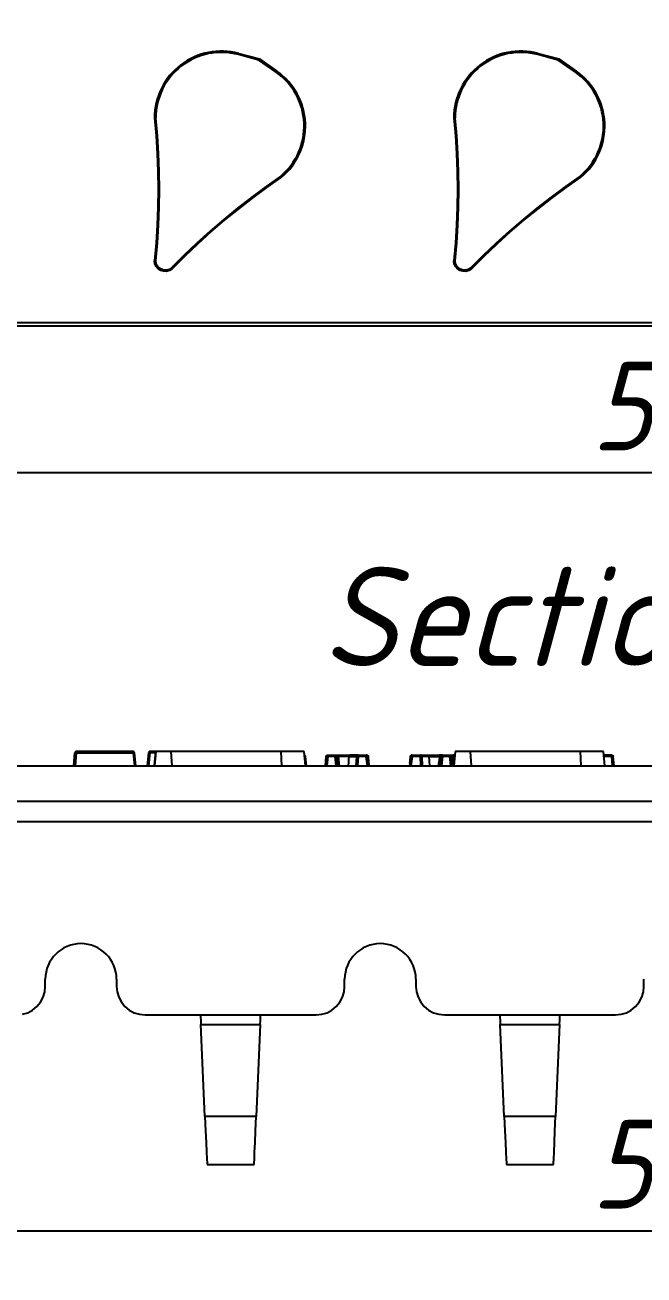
# Model space of a CAD drawing. Header units: millimetres. Extents: x 29006 to 29645, y 5570 to 5801.
# Drawn here: x 29371.11 to 29388.55, y 5588.32 to 5623.56 of the extents above; entities that cross this region are included whole.
import ezdxf

# ---------------------------------------------------------------- set-up
doc = ezdxf.new("R2010")
doc.units = ezdxf.units.MM
doc.styles.add('GOST-2.304_Type-B_italic', font='')
doc.styles.get('GOST-2.304_Type-B_italic').set_extended_font_data('GOST Common', italic=True)
doc.dimstyles.new('ISO-25', dxfattribs={"dimtxt": 2.5, "dimasz": 2.5, "dimexe": 1.25, "dimexo": 0.625, "dimtad": 1, "dimtoh": 1, "dimtxsty": 'GOST-2.304_Type-B_italic', "dimcen": 2.5, "dimadec": 0, "dimazin": 0, "dimtfac": 1, "dimtmove": 0, "dimatfit": 3, "dimfxl": 1, "dimarcsym": 0})

# ---------------------------------------------------------------- blocks, each defined once
blk = doc.blocks.new('*D4')
at = {"color": 0, "lineweight": -2, "transparency": 16777216}
for p, q in [((29339.545, 5615.442), (29339.545, 5609.696)), ((29439.552, 5615.452), (29439.552, 5609.696)), ((29342.045, 5610.946), (29437.052, 5610.946))]:
    blk.add_line(p, q, dxfattribs=at)
at = {"color": 0, "transparency": 16777216}
for points in [[(29342.045, 5611.362), (29342.045, 5610.529), (29339.545, 5610.946)], [(29437.052, 5611.362), (29437.052, 5610.529), (29439.552, 5610.946)]]:
    blk.add_solid(points, dxfattribs=at)
at = {"layer": 'Defpoints', "color": 0, "transparency": 16777216}
for p in [(29339.545, 5616.067), (29439.552, 5616.077), (29439.552, 5610.946)]:
    blk.add_point(p, dxfattribs=at)
at = {"color": 0, "transparency": 16777216, "insert": (29389.549, 5612.821), "char_height": 2.5, "attachment_point": 5, "style": 'GOST-2.304_Type-B_italic'}
blk.add_mtext('500', dxfattribs=at)
blk = doc.blocks.new('*D5')
at = {"color": 0, "lineweight": -2, "transparency": 16777216}
for p, q in [((29339.545, 5601.042), (29339.545, 5588.323)), ((29439.552, 5601.052), (29439.552, 5588.323)), ((29342.045, 5589.573), (29437.052, 5589.573))]:
    blk.add_line(p, q, dxfattribs=at)
at = {"color": 0, "transparency": 16777216}
for points in [[(29342.045, 5589.99), (29342.045, 5589.157), (29339.545, 5589.573)], [(29437.052, 5589.99), (29437.052, 5589.157), (29439.552, 5589.573)]]:
    blk.add_solid(points, dxfattribs=at)
at = {"layer": 'Defpoints', "color": 0, "transparency": 16777216}
for p in [(29339.545, 5601.667), (29439.552, 5601.677), (29439.552, 5589.573)]:
    blk.add_point(p, dxfattribs=at)
at = {"color": 0, "transparency": 16777216, "insert": (29389.549, 5591.448), "char_height": 2.5, "attachment_point": 5, "style": 'GOST-2.304_Type-B_italic'}
blk.add_mtext('500', dxfattribs=at)

msp = doc.modelspace()

# ---------------------------------------------------------------- linework, layer by layer
at = {"color": 0}
for p, q in [((29372.484, 5602.681), (29372.515, 5603.046)), ((29372.517, 5603.053), (29372.515, 5603.046)), ((29372.515, 5603.046), (29372.516, 5603.046)), ((29372.516, 5603.046), (29372.519, 5603.047)), ((29372.52, 5603.06), (29372.517, 5603.053)), ((29372.519, 5603.047), (29372.523, 5603.047)), ((29372.524, 5603.066), (29372.52, 5603.06)), ((29372.523, 5603.047), (29372.527, 5603.047)), ((29372.529, 5603.072), (29372.524, 5603.066)), ((29372.555, 5603.046), (29372.524, 5602.681)), ((29372.527, 5603.047), (29372.533, 5603.047)), ((29372.534, 5603.076), (29372.529, 5603.072)), ((29372.533, 5603.047), (29372.54, 5603.047)), ((29372.541, 5603.08), (29372.534, 5603.076)), ((29372.54, 5603.047), (29372.548, 5603.046)), ((29372.548, 5603.082), (29372.541, 5603.08)), ((29372.555, 5603.082), (29372.548, 5603.082)), ((29372.548, 5603.046), (29372.555, 5603.046)), ((29374.153, 5603.082), (29372.555, 5603.082)), ((29372.555, 5603.082), (29372.555, 5603.082)), ((29372.555, 5603.082), (29372.555, 5603.08)), ((29372.555, 5603.08), (29372.555, 5603.076)), ((29372.555, 5603.076), (29372.555, 5603.072)), ((29372.555, 5603.072), (29372.555, 5603.066)), ((29372.555, 5603.066), (29372.555, 5603.06)), ((29372.555, 5603.06), (29372.555, 5603.053)), ((29372.555, 5603.053), (29372.555, 5603.046)), ((29372.555, 5603.046), (29374.153, 5603.046)), ((29374.153, 5603.082), (29374.153, 5603.082)), ((29374.153, 5603.082), (29374.153, 5603.08)), ((29374.16, 5603.082), (29374.153, 5603.082)), ((29374.153, 5603.08), (29374.153, 5603.076)), ((29374.153, 5603.076), (29374.153, 5603.072)), ((29374.153, 5603.072), (29374.153, 5603.066)), ((29374.153, 5603.066), (29374.153, 5603.06)), ((29374.153, 5603.06), (29374.153, 5603.053)), ((29374.153, 5603.053), (29374.153, 5603.046)), ((29374.153, 5603.046), (29374.162, 5603.047)), ((29374.153, 5603.046), (29374.192, 5602.681)), ((29374.167, 5603.08), (29374.16, 5603.082)), ((29374.162, 5603.047), (29374.17, 5603.047)), ((29374.174, 5603.076), (29374.167, 5603.08)), ((29374.17, 5603.047), (29374.178, 5603.048)), ((29374.18, 5603.072), (29374.174, 5603.076)), ((29374.178, 5603.048), (29374.184, 5603.048)), ((29374.185, 5603.066), (29374.18, 5603.072)), ((29374.184, 5603.048), (29374.189, 5603.048)), ((29374.189, 5603.06), (29374.185, 5603.066)), ((29374.192, 5603.054), (29374.189, 5603.06)), ((29374.189, 5603.048), (29374.192, 5603.047)), ((29374.193, 5603.046), (29374.192, 5603.054)), ((29374.192, 5603.047), (29374.193, 5603.047)), ((29374.193, 5603.047), (29374.193, 5603.046)), ((29374.232, 5602.681), (29374.193, 5603.046)), ((29374.59, 5603.046), (29374.551, 5602.681)), ((29374.591, 5603.054), (29374.59, 5603.046)), ((29374.591, 5603.047), (29374.59, 5603.047)), ((29374.59, 5603.047), (29374.59, 5603.046)), ((29374.593, 5603.06), (29374.591, 5603.054)), ((29374.594, 5603.048), (29374.591, 5603.047)), ((29374.629, 5603.046), (29374.591, 5602.681)), ((29374.598, 5603.066), (29374.593, 5603.06)), ((29374.599, 5603.048), (29374.594, 5603.048)), ((29374.603, 5603.072), (29374.598, 5603.066)), ((29374.605, 5603.048), (29374.599, 5603.048)), ((29374.608, 5603.076), (29374.603, 5603.072)), ((29374.613, 5603.047), (29374.605, 5603.048)), ((29374.615, 5603.08), (29374.608, 5603.076)), ((29374.621, 5603.047), (29374.613, 5603.047)), ((29374.622, 5603.082), (29374.615, 5603.08)), ((29374.629, 5603.046), (29374.621, 5603.047)), ((29374.629, 5603.082), (29374.622, 5603.082)), ((29374.629, 5603.082), (29374.629, 5603.082)), ((29374.629, 5603.082), (29374.629, 5603.08)), ((29374.794, 5603.082), (29374.629, 5603.082)), ((29374.629, 5603.08), (29374.629, 5603.076)), ((29374.629, 5603.076), (29374.629, 5603.072)), ((29374.629, 5603.072), (29374.629, 5603.066)), ((29374.629, 5603.066), (29374.629, 5603.06)), ((29374.629, 5603.06), (29374.629, 5603.053)), ((29374.629, 5603.053), (29374.629, 5603.046)), ((29374.79, 5603.046), (29374.629, 5603.046)), ((29374.794, 5603.082), (29374.758, 5602.681)), ((29374.759, 5602.683), (29374.794, 5603.082)), ((29374.805, 5603.082), (29374.794, 5603.082)), ((29374.836, 5603.082), (29374.805, 5603.082)), ((29374.884, 5603.082), (29374.836, 5603.082)), ((29374.947, 5603.082), (29374.884, 5603.082)), ((29375.019, 5603.082), (29374.947, 5603.082)), ((29375.094, 5603.082), (29375.019, 5603.082)), ((29375.166, 5603.082), (29375.094, 5603.082)), ((29375.229, 5603.082), (29375.166, 5603.082)), ((29375.586, 5603.082), (29375.229, 5603.082)), ((29375.253, 5602.681), (29375.229, 5603.082)), ((29375.951, 5603.082), (29375.586, 5603.082)), ((29376.325, 5603.082), (29375.951, 5603.082)), ((29376.708, 5603.082), (29376.325, 5603.082)), ((29377.098, 5603.082), (29376.708, 5603.082)), ((29377.496, 5603.082), (29377.098, 5603.082)), ((29377.902, 5603.082), (29377.496, 5603.082)), ((29378.315, 5603.082), (29377.902, 5603.082)), ((29378.577, 5603.082), (29378.315, 5603.082)), ((29378.315, 5603.082), (29378.337, 5602.681)), ((29378.779, 5603.082), (29378.577, 5603.082)), ((29378.912, 5603.082), (29378.779, 5603.082)), ((29378.972, 5603.082), (29378.912, 5603.082)), ((29378.975, 5603.082), (29378.972, 5603.082)), ((29379.01, 5602.681), (29378.975, 5603.082)), ((29378.984, 5602.977), (29378.986, 5602.976)), ((29378.986, 5602.976), (29378.992, 5602.972)), ((29378.993, 5602.947), (29378.987, 5602.947)), ((29378.987, 5602.947), (29378.987, 5602.947)), ((29378.992, 5602.972), (29378.997, 5602.966)), ((29378.998, 5602.947), (29378.993, 5602.947)), ((29378.997, 5602.966), (29379.001, 5602.959)), ((29379.002, 5602.946), (29378.998, 5602.947)), ((29379.001, 5602.959), (29379.004, 5602.953)), ((29379.004, 5602.946), (29379.002, 5602.946)), ((29379.004, 5602.953), (29379.005, 5602.945)), ((29379.005, 5602.945), (29379.004, 5602.946)), ((29379.005, 5602.945), (29379.028, 5602.681)), ((29379.574, 5602.681), (29379.598, 5602.945)), ((29379.598, 5602.945), (29379.599, 5602.953)), ((29379.598, 5602.945), (29379.598, 5602.946)), ((29379.598, 5602.946), (29379.601, 5602.946)), ((29379.599, 5602.953), (29379.601, 5602.959)), ((29379.601, 5602.959), (29379.605, 5602.966)), ((29379.601, 5602.946), (29379.604, 5602.947)), ((29379.604, 5602.947), (29379.609, 5602.947)), ((29379.605, 5602.966), (29379.61, 5602.972)), ((29379.609, 5602.947), (29379.615, 5602.947)), ((29379.61, 5602.972), (29379.616, 5602.976)), ((29379.638, 5602.945), (29379.614, 5602.681)), ((29379.615, 5602.947), (29379.622, 5602.946)), ((29379.616, 5602.976), (29379.623, 5602.979)), ((29379.622, 5602.946), (29379.63, 5602.946)), ((29379.623, 5602.979), (29379.63, 5602.981)), ((29379.63, 5602.981), (29379.638, 5602.982)), ((29379.63, 5602.946), (29379.638, 5602.945)), ((29379.638, 5602.981), (29379.638, 5602.982)), ((29379.638, 5602.982), (29379.85, 5602.982)), ((29379.638, 5602.979), (29379.638, 5602.981)), ((29379.638, 5602.976), (29379.638, 5602.979)), ((29379.638, 5602.972), (29379.638, 5602.976)), ((29379.638, 5602.966), (29379.638, 5602.972)), ((29379.638, 5602.959), (29379.638, 5602.966)), ((29379.638, 5602.953), (29379.638, 5602.959)), ((29379.638, 5602.945), (29379.638, 5602.953)), ((29379.85, 5602.945), (29379.638, 5602.945)), ((29379.85, 5602.982), (29379.855, 5602.982)), ((29379.85, 5602.981), (29379.85, 5602.982)), ((29379.85, 5602.982), (29379.858, 5602.981)), ((29379.85, 5602.979), (29379.85, 5602.981)), ((29379.85, 5602.976), (29379.85, 5602.979)), ((29379.85, 5602.972), (29379.85, 5602.976)), ((29379.85, 5602.966), (29379.85, 5602.972)), ((29379.85, 5602.959), (29379.85, 5602.966)), ((29379.85, 5602.953), (29379.85, 5602.959)), ((29379.85, 5602.945), (29379.85, 5602.953)), ((29379.858, 5602.946), (29379.85, 5602.945)), ((29379.873, 5602.681), (29379.85, 5602.945)), ((29379.855, 5602.982), (29379.868, 5602.982)), ((29379.858, 5602.981), (29379.865, 5602.979)), ((29379.865, 5602.946), (29379.858, 5602.946)), ((29379.865, 5602.979), (29379.871, 5602.976)), ((29379.872, 5602.947), (29379.865, 5602.946)), ((29379.868, 5602.982), (29379.888, 5602.982)), ((29379.871, 5602.976), (29379.877, 5602.972)), ((29379.878, 5602.947), (29379.872, 5602.947)), ((29379.877, 5602.972), (29379.882, 5602.966)), ((29379.883, 5602.947), (29379.878, 5602.947)), ((29379.882, 5602.966), (29379.886, 5602.959)), ((29379.887, 5602.946), (29379.883, 5602.947)), ((29379.886, 5602.959), (29379.889, 5602.953)), ((29379.889, 5602.946), (29379.887, 5602.946)), ((29379.888, 5602.982), (29379.912, 5602.982)), ((29379.889, 5602.953), (29379.89, 5602.945)), ((29379.89, 5602.945), (29379.889, 5602.946)), ((29379.89, 5602.945), (29379.892, 5602.946)), ((29379.913, 5602.681), (29379.89, 5602.945)), ((29379.892, 5602.946), (29379.899, 5602.947)), ((29379.899, 5602.947), (29379.909, 5602.947)), ((29379.909, 5602.947), (29379.921, 5602.946)), ((29379.912, 5602.982), (29379.937, 5602.982)), ((29379.921, 5602.946), (29379.934, 5602.945)), ((29379.934, 5602.966), (29379.935, 5602.972)), ((29379.934, 5602.959), (29379.934, 5602.966)), ((29379.934, 5602.953), (29379.934, 5602.959)), ((29379.934, 5602.945), (29379.934, 5602.953)), ((29380.017, 5602.945), (29379.934, 5602.945)), ((29379.934, 5602.945), (29379.941, 5602.872)), ((29379.935, 5602.976), (29379.936, 5602.979)), ((29379.935, 5602.972), (29379.935, 5602.976)), ((29379.936, 5602.979), (29379.937, 5602.981)), ((29379.937, 5602.981), (29379.937, 5602.982)), ((29379.937, 5602.982), (29380.035, 5602.982)), ((29379.941, 5602.872), (29379.954, 5602.74)), ((29380.082, 5602.945), (29380.017, 5602.945)), ((29380.035, 5602.982), (29380.111, 5602.982)), ((29380.166, 5602.945), (29380.082, 5602.945)), ((29380.111, 5602.982), (29380.201, 5602.982)), ((29380.243, 5602.945), (29380.166, 5602.945)), ((29380.201, 5602.982), (29380.279, 5602.982)), ((29380.23, 5602.774), (29380.237, 5602.868)), ((29380.237, 5602.868), (29380.243, 5602.945)), ((29380.245, 5602.953), (29380.243, 5602.945)), ((29380.243, 5602.945), (29380.458, 5602.945)), ((29380.247, 5602.959), (29380.245, 5602.953)), ((29380.25, 5602.966), (29380.247, 5602.959)), ((29380.255, 5602.972), (29380.25, 5602.966)), ((29380.26, 5602.976), (29380.255, 5602.972)), ((29380.266, 5602.979), (29380.26, 5602.976)), ((29380.273, 5602.981), (29380.266, 5602.979)), ((29380.279, 5602.982), (29380.273, 5602.981)), ((29380.494, 5602.982), (29380.279, 5602.982)), ((29380.443, 5602.681), (29380.458, 5602.945)), ((29380.458, 5602.945), (29380.459, 5602.953)), ((29380.458, 5602.945), (29380.461, 5602.946)), ((29380.459, 5602.953), (29380.461, 5602.959)), ((29380.461, 5602.959), (29380.465, 5602.966)), ((29380.461, 5602.946), (29380.464, 5602.946)), ((29380.464, 5602.946), (29380.468, 5602.946)), ((29380.465, 5602.966), (29380.469, 5602.972)), ((29380.468, 5602.946), (29380.472, 5602.946)), ((29380.469, 5602.972), (29380.475, 5602.976)), ((29380.472, 5602.946), (29380.477, 5602.946)), ((29380.475, 5602.976), (29380.481, 5602.979)), ((29380.477, 5602.946), (29380.483, 5602.946)), ((29380.494, 5602.945), (29380.479, 5602.681)), ((29380.481, 5602.979), (29380.487, 5602.981)), ((29380.483, 5602.946), (29380.488, 5602.946)), ((29380.487, 5602.981), (29380.494, 5602.982)), ((29380.488, 5602.946), (29380.494, 5602.945)), ((29380.494, 5602.981), (29380.494, 5602.982)), ((29380.494, 5602.982), (29380.725, 5602.982)), ((29380.494, 5602.979), (29380.494, 5602.981)), ((29380.494, 5602.976), (29380.494, 5602.979)), ((29380.494, 5602.972), (29380.494, 5602.976)), ((29380.494, 5602.966), (29380.494, 5602.972)), ((29380.494, 5602.959), (29380.494, 5602.966)), ((29380.494, 5602.953), (29380.494, 5602.959)), ((29380.494, 5602.945), (29380.494, 5602.953)), ((29380.725, 5602.945), (29380.494, 5602.945)), ((29380.732, 5602.981), (29380.725, 5602.982)), ((29380.725, 5602.982), (29380.725, 5602.981)), ((29380.725, 5602.981), (29380.725, 5602.979)), ((29380.725, 5602.979), (29380.725, 5602.976)), ((29380.725, 5602.976), (29380.725, 5602.972)), ((29380.725, 5602.972), (29380.725, 5602.966)), ((29380.725, 5602.966), (29380.725, 5602.959)), ((29380.725, 5602.959), (29380.725, 5602.953)), ((29380.725, 5602.953), (29380.725, 5602.945)), ((29380.725, 5602.945), (29380.735, 5602.946)), ((29380.762, 5602.681), (29380.725, 5602.945)), ((29380.738, 5602.979), (29380.732, 5602.981)), ((29380.735, 5602.946), (29380.744, 5602.947)), ((29380.737, 5602.982), (29380.737, 5602.982)), ((29380.737, 5602.982), (29380.744, 5602.981)), ((29380.745, 5602.976), (29380.738, 5602.979)), ((29380.744, 5602.981), (29380.75, 5602.98)), ((29380.744, 5602.981), (29380.745, 5602.981)), ((29380.744, 5602.947), (29380.752, 5602.948)), ((29380.745, 5602.981), (29380.752, 5602.976)), ((29380.751, 5602.972), (29380.745, 5602.976)), ((29380.75, 5602.98), (29380.756, 5602.977)), ((29380.756, 5602.967), (29380.751, 5602.972)), ((29380.752, 5602.976), (29380.756, 5602.969)), ((29380.752, 5602.948), (29380.758, 5602.948)), ((29380.756, 5602.977), (29380.761, 5602.973)), ((29380.756, 5602.969), (29380.757, 5602.964)), ((29380.76, 5602.961), (29380.756, 5602.967)), ((29380.758, 5602.948), (29380.762, 5602.948)), ((29380.762, 5602.954), (29380.76, 5602.961)), ((29380.761, 5602.973), (29380.766, 5602.969)), ((29380.764, 5602.947), (29380.762, 5602.954)), ((29380.762, 5602.948), (29380.764, 5602.947)), ((29380.802, 5602.681), (29380.764, 5602.947)), ((29380.767, 5602.945), (29380.765, 5602.945)), ((29380.766, 5602.969), (29380.77, 5602.964)), ((29380.77, 5602.945), (29380.767, 5602.945)), ((29380.77, 5602.964), (29380.773, 5602.958)), ((29380.772, 5602.945), (29380.77, 5602.945)), ((29380.774, 5602.945), (29380.772, 5602.945)), ((29380.773, 5602.958), (29380.776, 5602.952)), ((29380.776, 5602.945), (29380.774, 5602.945)), ((29380.776, 5602.952), (29380.777, 5602.945)), ((29380.777, 5602.945), (29380.776, 5602.945)), ((29380.777, 5602.945), (29380.791, 5602.783)), ((29381.978, 5602.947), (29381.941, 5602.681)), ((29381.958, 5602.828), (29381.968, 5602.945)), ((29381.968, 5602.945), (29381.969, 5602.953)), ((29381.969, 5602.946), (29381.968, 5602.945)), ((29381.969, 5602.953), (29381.972, 5602.959)), ((29381.971, 5602.946), (29381.969, 5602.946)), ((29381.975, 5602.946), (29381.971, 5602.946)), ((29381.972, 5602.959), (29381.976, 5602.966)), ((29381.977, 5602.947), (29381.975, 5602.946)), ((29381.976, 5602.966), (29381.981, 5602.972)), ((29381.979, 5602.954), (29381.978, 5602.947)), ((29381.978, 5602.947), (29381.98, 5602.948)), ((29381.978, 5602.947), (29381.978, 5602.947)), ((29381.982, 5602.961), (29381.979, 5602.954)), ((29381.98, 5602.948), (29381.984, 5602.948)), ((29381.981, 5602.972), (29381.987, 5602.976)), ((29382.017, 5602.945), (29381.981, 5602.681)), ((29381.986, 5602.967), (29381.982, 5602.961)), ((29381.984, 5602.948), (29381.99, 5602.948)), ((29381.991, 5602.972), (29381.986, 5602.967)), ((29381.987, 5602.976), (29381.993, 5602.979)), ((29381.99, 5602.948), (29381.998, 5602.947)), ((29381.997, 5602.976), (29381.991, 5602.972)), ((29381.993, 5602.979), (29382, 5602.981)), ((29382.003, 5602.979), (29381.997, 5602.976)), ((29381.998, 5602.947), (29382.007, 5602.946)), ((29382, 5602.981), (29382.008, 5602.982)), ((29382.01, 5602.981), (29382.003, 5602.979)), ((29382.008, 5602.982), (29382.007, 5602.981)), ((29382.007, 5602.981), (29382.007, 5602.981)), ((29382.007, 5602.946), (29382.017, 5602.945)), ((29382.017, 5602.982), (29382.01, 5602.981)), ((29382.017, 5602.982), (29382.249, 5602.982)), ((29382.017, 5602.981), (29382.017, 5602.982)), ((29382.017, 5602.979), (29382.017, 5602.981)), ((29382.017, 5602.976), (29382.017, 5602.979)), ((29382.017, 5602.972), (29382.017, 5602.976)), ((29382.017, 5602.966), (29382.017, 5602.972)), ((29382.017, 5602.959), (29382.017, 5602.966)), ((29382.017, 5602.953), (29382.017, 5602.959)), ((29382.017, 5602.945), (29382.017, 5602.953)), ((29382.249, 5602.945), (29382.017, 5602.945)), ((29382.249, 5602.982), (29382.457, 5602.982)), ((29382.256, 5602.981), (29382.249, 5602.982)), ((29382.249, 5602.982), (29382.249, 5602.981)), ((29382.249, 5602.981), (29382.249, 5602.979)), ((29382.249, 5602.979), (29382.249, 5602.976)), ((29382.249, 5602.976), (29382.249, 5602.972)), ((29382.249, 5602.972), (29382.249, 5602.966)), ((29382.249, 5602.966), (29382.249, 5602.959)), ((29382.249, 5602.959), (29382.249, 5602.953)), ((29382.249, 5602.953), (29382.249, 5602.945)), ((29382.249, 5602.945), (29382.255, 5602.946)), ((29382.264, 5602.681), (29382.249, 5602.945)), ((29382.255, 5602.946), (29382.261, 5602.946)), ((29382.263, 5602.979), (29382.256, 5602.981)), ((29382.261, 5602.946), (29382.266, 5602.946)), ((29382.269, 5602.976), (29382.263, 5602.979)), ((29382.266, 5602.946), (29382.271, 5602.946)), ((29382.274, 5602.972), (29382.269, 5602.976)), ((29382.271, 5602.946), (29382.276, 5602.946)), ((29382.278, 5602.966), (29382.274, 5602.972)), ((29382.276, 5602.946), (29382.28, 5602.946)), ((29382.282, 5602.959), (29382.278, 5602.966)), ((29382.28, 5602.946), (29382.283, 5602.946)), ((29382.284, 5602.953), (29382.282, 5602.959)), ((29382.283, 5602.946), (29382.286, 5602.945)), ((29382.286, 5602.945), (29382.284, 5602.953)), ((29382.494, 5602.945), (29382.286, 5602.945)), ((29382.286, 5602.945), (29382.3, 5602.681)), ((29382.457, 5602.982), (29382.547, 5602.982)), ((29382.457, 5602.982), (29382.464, 5602.981)), ((29382.464, 5602.981), (29382.471, 5602.979)), ((29382.471, 5602.979), (29382.477, 5602.976)), ((29382.477, 5602.976), (29382.482, 5602.972)), ((29382.482, 5602.972), (29382.487, 5602.966)), ((29382.487, 5602.966), (29382.49, 5602.959)), ((29382.49, 5602.959), (29382.492, 5602.953)), ((29382.492, 5602.953), (29382.494, 5602.945)), ((29382.494, 5602.945), (29382.582, 5602.945)), ((29382.515, 5602.681), (29382.494, 5602.945)), ((29382.547, 5602.982), (29382.628, 5602.982)), ((29382.582, 5602.945), (29382.657, 5602.945)), ((29382.628, 5602.982), (29382.694, 5602.982)), ((29382.657, 5602.945), (29382.712, 5602.945)), ((29382.694, 5602.982), (29382.773, 5602.982)), ((29382.712, 5602.945), (29382.776, 5602.945)), ((29382.773, 5602.982), (29382.785, 5602.982)), ((29382.785, 5602.933), (29382.775, 5602.835)), ((29382.776, 5602.945), (29382.786, 5602.945)), ((29382.785, 5602.982), (29382.785, 5602.981)), ((29382.811, 5602.982), (29382.785, 5602.982)), ((29382.785, 5602.981), (29382.785, 5602.979)), ((29382.785, 5602.979), (29382.786, 5602.976)), ((29382.786, 5602.945), (29382.785, 5602.933)), ((29382.786, 5602.976), (29382.786, 5602.972)), ((29382.786, 5602.972), (29382.786, 5602.966)), ((29382.786, 5602.966), (29382.786, 5602.959)), ((29382.786, 5602.959), (29382.786, 5602.953)), ((29382.786, 5602.953), (29382.786, 5602.945)), ((29382.786, 5602.945), (29382.8, 5602.946)), ((29382.8, 5602.946), (29382.812, 5602.947)), ((29382.805, 5602.681), (29382.829, 5602.945)), ((29382.835, 5602.982), (29382.811, 5602.982)), ((29382.812, 5602.947), (29382.821, 5602.947)), ((29382.821, 5602.947), (29382.827, 5602.946)), ((29382.827, 5602.946), (29382.829, 5602.945)), ((29382.829, 5602.945), (29382.83, 5602.953)), ((29382.829, 5602.945), (29382.829, 5602.946)), ((29382.829, 5602.946), (29382.832, 5602.946)), ((29382.83, 5602.953), (29382.832, 5602.959)), ((29382.832, 5602.959), (29382.836, 5602.966)), ((29382.832, 5602.946), (29382.835, 5602.947)), ((29382.854, 5602.982), (29382.835, 5602.982)), ((29382.835, 5602.947), (29382.84, 5602.947)), ((29382.836, 5602.966), (29382.841, 5602.972)), ((29382.84, 5602.947), (29382.846, 5602.947)), ((29382.841, 5602.972), (29382.847, 5602.976)), ((29382.869, 5602.945), (29382.845, 5602.681)), ((29382.846, 5602.947), (29382.853, 5602.946)), ((29382.847, 5602.976), (29382.854, 5602.979)), ((29382.853, 5602.946), (29382.861, 5602.946)), ((29382.865, 5602.982), (29382.854, 5602.982)), ((29382.854, 5602.979), (29382.861, 5602.981)), ((29382.861, 5602.981), (29382.869, 5602.982)), ((29382.861, 5602.946), (29382.869, 5602.945)), ((29382.869, 5602.982), (29382.865, 5602.982)), ((29382.869, 5602.981), (29382.869, 5602.982)), ((29382.869, 5602.982), (29383.081, 5602.982)), ((29382.869, 5602.979), (29382.869, 5602.981)), ((29382.869, 5602.976), (29382.869, 5602.979)), ((29382.869, 5602.972), (29382.869, 5602.976)), ((29382.869, 5602.966), (29382.869, 5602.972)), ((29382.869, 5602.959), (29382.869, 5602.966)), ((29382.869, 5602.953), (29382.869, 5602.959)), ((29382.869, 5602.945), (29382.869, 5602.953)), ((29383.081, 5602.945), (29382.869, 5602.945)), ((29383.081, 5602.982), (29383.086, 5602.982)), ((29383.081, 5602.981), (29383.081, 5602.982)), ((29383.081, 5602.982), (29383.088, 5602.981)), ((29383.081, 5602.979), (29383.081, 5602.981)), ((29383.081, 5602.976), (29383.081, 5602.979)), ((29383.081, 5602.972), (29383.081, 5602.976)), ((29383.081, 5602.966), (29383.081, 5602.972)), ((29383.081, 5602.959), (29383.081, 5602.966)), ((29383.081, 5602.953), (29383.081, 5602.959)), ((29383.081, 5602.945), (29383.081, 5602.953)), ((29383.089, 5602.946), (29383.081, 5602.945)), ((29383.104, 5602.681), (29383.081, 5602.945)), ((29383.086, 5602.982), (29383.099, 5602.982)), ((29383.088, 5602.981), (29383.096, 5602.979)), ((29383.096, 5602.946), (29383.089, 5602.946)), ((29383.096, 5602.979), (29383.102, 5602.976)), ((29383.103, 5602.947), (29383.096, 5602.946)), ((29383.099, 5602.982), (29383.119, 5602.982)), ((29383.102, 5602.976), (29383.108, 5602.972)), ((29383.109, 5602.947), (29383.103, 5602.947)), ((29383.108, 5602.972), (29383.113, 5602.966)), ((29383.114, 5602.947), (29383.109, 5602.947)), ((29383.113, 5602.966), (29383.117, 5602.959)), ((29383.118, 5602.946), (29383.114, 5602.947)), ((29383.117, 5602.959), (29383.12, 5602.953)), ((29383.12, 5602.946), (29383.118, 5602.946)), ((29383.119, 5602.982), (29383.143, 5602.982)), ((29383.12, 5602.953), (29383.121, 5602.945)), ((29383.121, 5602.945), (29383.12, 5602.946)), ((29383.121, 5602.945), (29383.123, 5602.946)), ((29383.144, 5602.681), (29383.121, 5602.945)), ((29383.123, 5602.946), (29383.13, 5602.947)), ((29383.13, 5602.947), (29383.14, 5602.947)), ((29383.14, 5602.947), (29383.152, 5602.946)), ((29383.143, 5602.982), (29383.163, 5602.982)), ((29383.152, 5602.946), (29383.162, 5602.945)), ((29383.163, 5602.979), (29383.162, 5602.976)), ((29383.162, 5602.976), (29383.162, 5602.972)), ((29383.162, 5602.972), (29383.162, 5602.966)), ((29383.162, 5602.966), (29383.162, 5602.959)), ((29383.162, 5602.959), (29383.162, 5602.953)), ((29383.162, 5602.953), (29383.162, 5602.945)), ((29383.162, 5602.945), (29383.171, 5602.869)), ((29383.162, 5602.945), (29383.215, 5602.945)), ((29383.218, 5602.982), (29383.163, 5602.982)), ((29383.163, 5602.982), (29383.163, 5602.981)), ((29383.163, 5602.981), (29383.163, 5602.979)), ((29383.171, 5602.869), (29383.175, 5602.838)), ((29383.227, 5603.082), (29383.192, 5602.683)), ((29383.227, 5603.082), (29383.192, 5602.681)), ((29383.238, 5603.082), (29383.227, 5603.082)), ((29383.269, 5603.082), (29383.238, 5603.082)), ((29383.318, 5603.082), (29383.269, 5603.082)), ((29383.381, 5603.082), (29383.318, 5603.082)), ((29383.452, 5603.082), (29383.381, 5603.082)), ((29383.527, 5603.082), (29383.452, 5603.082)), ((29383.599, 5603.082), (29383.527, 5603.082)), ((29383.663, 5603.082), (29383.599, 5603.082)), ((29384.02, 5603.082), (29383.663, 5603.082)), ((29383.687, 5602.681), (29383.663, 5603.082)), ((29384.385, 5603.082), (29384.02, 5603.082)), ((29384.759, 5603.082), (29384.385, 5603.082)), ((29385.141, 5603.082), (29384.759, 5603.082)), ((29385.532, 5603.082), (29385.141, 5603.082)), ((29385.93, 5603.082), (29385.532, 5603.082)), ((29386.336, 5603.082), (29385.93, 5603.082)), ((29386.749, 5603.082), (29386.336, 5603.082)), ((29387.01, 5603.082), (29386.749, 5603.082)), ((29386.749, 5603.082), (29386.77, 5602.681)), ((29387.212, 5603.082), (29387.01, 5603.082)), ((29387.346, 5603.082), (29387.212, 5603.082)), ((29387.405, 5603.082), (29387.346, 5603.082)), ((29387.408, 5603.082), (29387.405, 5603.082)), ((29387.444, 5602.681), (29387.408, 5603.082)), ((29387.419, 5602.982), (29387.417, 5602.982)), ((29387.422, 5602.981), (29387.417, 5602.98)), ((29387.425, 5602.982), (29387.419, 5602.982)), ((29387.422, 5602.946), (29387.42, 5602.946)), ((29387.43, 5602.982), (29387.422, 5602.981)), ((29387.43, 5602.945), (29387.422, 5602.946)), ((29387.428, 5602.982), (29387.425, 5602.982)), ((29387.425, 5602.894), (29387.43, 5602.945)), ((29387.43, 5602.982), (29387.428, 5602.982)), ((29387.642, 5602.982), (29387.43, 5602.982)), ((29387.43, 5602.981), (29387.43, 5602.982)), ((29387.43, 5602.979), (29387.43, 5602.981)), ((29387.43, 5602.976), (29387.43, 5602.979)), ((29387.43, 5602.972), (29387.43, 5602.976)), ((29387.43, 5602.966), (29387.43, 5602.972)), ((29387.43, 5602.959), (29387.43, 5602.966)), ((29387.43, 5602.953), (29387.43, 5602.959)), ((29387.43, 5602.945), (29387.43, 5602.953)), ((29387.642, 5602.945), (29387.43, 5602.945)), ((29387.642, 5602.982), (29387.649, 5602.981)), ((29387.642, 5602.981), (29387.642, 5602.982)), ((29387.642, 5602.979), (29387.642, 5602.981)), ((29387.642, 5602.976), (29387.642, 5602.979)), ((29387.642, 5602.972), (29387.642, 5602.976)), ((29387.642, 5602.966), (29387.642, 5602.972)), ((29387.642, 5602.959), (29387.642, 5602.966)), ((29387.642, 5602.953), (29387.642, 5602.959)), ((29387.642, 5602.945), (29387.642, 5602.953)), ((29387.65, 5602.946), (29387.642, 5602.945)), ((29387.665, 5602.681), (29387.642, 5602.945)), ((29387.649, 5602.981), (29387.657, 5602.979)), ((29387.657, 5602.946), (29387.65, 5602.946)), ((29387.657, 5602.979), (29387.663, 5602.976)), ((29387.664, 5602.947), (29387.657, 5602.946)), ((29387.663, 5602.976), (29387.669, 5602.972)), ((29387.67, 5602.947), (29387.664, 5602.947)), ((29387.669, 5602.972), (29387.674, 5602.966)), ((29387.675, 5602.947), (29387.67, 5602.947)), ((29387.674, 5602.966), (29387.678, 5602.959)), ((29387.679, 5602.946), (29387.675, 5602.947)), ((29387.678, 5602.959), (29387.681, 5602.953)), ((29387.681, 5602.946), (29387.679, 5602.946)), ((29387.681, 5602.953), (29387.682, 5602.945)), ((29387.682, 5602.945), (29387.681, 5602.946)), ((29387.705, 5602.681), (29387.682, 5602.945)), ((29340.64, 5602.681), (29438.464, 5602.681)), ((29379.954, 5602.74), (29379.961, 5602.681)), ((29380.223, 5602.681), (29380.23, 5602.774)), ((29380.791, 5602.783), (29380.797, 5602.714)), ((29381.951, 5602.753), (29381.958, 5602.828)), ((29382.763, 5602.737), (29382.755, 5602.681)), ((29382.775, 5602.835), (29382.763, 5602.737)), ((29383.175, 5602.838), (29383.184, 5602.759)), ((29383.184, 5602.759), (29383.193, 5602.687)), ((29412.435, 5601.677), (29366.668, 5601.677)), ((29411.857, 5601.101), (29367.247, 5601.101)), ((29371.681, 5596.461), (29371.681, 5596.662)), ((29373.689, 5596.662), (29373.689, 5596.461)), ((29380.114, 5596.461), (29380.114, 5596.662)), ((29382.122, 5596.662), (29382.122, 5596.461)), ((29388.548, 5596.461), (29388.548, 5596.662)), ((29371.619, 5596.153), (29371.665, 5596.304)), ((29371.665, 5596.304), (29371.681, 5596.461)), ((29373.689, 5596.461), (29373.704, 5596.304)), ((29373.704, 5596.304), (29373.749, 5596.153)), ((29380.053, 5596.153), (29380.099, 5596.304)), ((29380.099, 5596.304), (29380.114, 5596.461)), ((29382.122, 5596.461), (29382.137, 5596.304)), ((29382.137, 5596.304), (29382.184, 5596.153)), ((29388.487, 5596.153), (29388.532, 5596.304)), ((29388.532, 5596.304), (29388.548, 5596.461)), ((29371.324, 5595.793), (29371.445, 5595.893)), ((29371.445, 5595.893), (29371.545, 5596.014)), ((29371.545, 5596.014), (29371.619, 5596.153)), ((29373.749, 5596.153), (29373.824, 5596.014)), ((29373.824, 5596.014), (29373.924, 5595.893)), ((29373.924, 5595.893), (29374.046, 5595.793)), ((29379.757, 5595.793), (29379.879, 5595.893)), ((29379.879, 5595.893), (29379.979, 5596.014)), ((29379.979, 5596.014), (29380.053, 5596.153)), ((29382.184, 5596.153), (29382.258, 5596.014)), ((29382.258, 5596.014), (29382.357, 5595.893)), ((29382.357, 5595.893), (29382.479, 5595.793)), ((29388.191, 5595.793), (29388.313, 5595.893)), ((29388.313, 5595.893), (29388.412, 5596.014)), ((29388.412, 5596.014), (29388.487, 5596.153)), ((29371.034, 5595.673), (29371.185, 5595.719)), ((29371.185, 5595.719), (29371.324, 5595.793)), ((29374.046, 5595.793), (29374.184, 5595.719)), ((29374.184, 5595.719), (29374.335, 5595.673)), ((29374.335, 5595.673), (29374.492, 5595.657)), ((29374.492, 5595.657), (29379.311, 5595.657)), ((29376.055, 5595.657), (29376.055, 5595.64)), ((29376.055, 5595.64), (29376.058, 5595.588)), ((29376.058, 5595.588), (29376.061, 5595.502)), ((29376.061, 5595.502), (29376.066, 5595.388)), ((29377.736, 5595.388), (29377.741, 5595.502)), ((29377.741, 5595.502), (29377.745, 5595.588)), ((29377.745, 5595.588), (29377.747, 5595.64)), ((29377.747, 5595.64), (29377.748, 5595.657)), ((29379.311, 5595.657), (29379.468, 5595.673)), ((29379.468, 5595.673), (29379.618, 5595.719)), ((29379.618, 5595.719), (29379.757, 5595.793)), ((29382.479, 5595.793), (29382.618, 5595.719)), ((29382.618, 5595.719), (29382.769, 5595.673)), ((29382.769, 5595.673), (29382.926, 5595.657)), ((29382.926, 5595.657), (29387.745, 5595.657)), ((29384.488, 5595.657), (29384.489, 5595.64)), ((29384.489, 5595.64), (29384.491, 5595.588)), ((29384.491, 5595.588), (29384.495, 5595.502)), ((29384.495, 5595.502), (29384.5, 5595.388)), ((29386.17, 5595.388), (29386.175, 5595.502)), ((29386.175, 5595.502), (29386.179, 5595.588)), ((29386.179, 5595.588), (29386.181, 5595.64)), ((29386.181, 5595.64), (29386.182, 5595.657)), ((29387.745, 5595.657), (29387.901, 5595.673)), ((29387.901, 5595.673), (29388.052, 5595.719)), ((29388.052, 5595.719), (29388.191, 5595.793)), ((29376.18, 5592.791), (29376.066, 5595.388)), ((29376.066, 5595.388), (29377.736, 5595.388)), ((29377.736, 5595.388), (29377.623, 5592.791)), ((29384.613, 5592.791), (29384.5, 5595.388)), ((29384.5, 5595.388), (29386.17, 5595.388)), ((29386.17, 5595.388), (29386.057, 5592.791)), ((29376.18, 5592.791), (29376.197, 5592.392)), ((29377.623, 5592.791), (29376.18, 5592.791)), ((29377.606, 5592.392), (29377.623, 5592.791)), ((29384.613, 5592.791), (29384.631, 5592.392)), ((29386.057, 5592.791), (29384.613, 5592.791)), ((29386.039, 5592.392), (29386.057, 5592.791)), ((29376.197, 5592.392), (29376.212, 5592.057)), ((29377.591, 5592.057), (29377.606, 5592.392)), ((29384.631, 5592.392), (29384.646, 5592.057)), ((29386.025, 5592.057), (29386.039, 5592.392)), ((29376.212, 5592.057), (29376.223, 5591.79)), ((29377.579, 5591.79), (29377.591, 5592.057)), ((29384.646, 5592.057), (29384.657, 5591.79)), ((29386.013, 5591.79), (29386.025, 5592.057)), ((29376.223, 5591.79), (29376.232, 5591.597)), ((29376.232, 5591.597), (29376.237, 5591.48)), ((29377.566, 5591.48), (29377.571, 5591.597)), ((29377.571, 5591.597), (29377.579, 5591.79)), ((29384.657, 5591.79), (29384.666, 5591.597)), ((29384.666, 5591.597), (29384.671, 5591.48)), ((29385.999, 5591.48), (29386.005, 5591.597)), ((29386.005, 5591.597), (29386.013, 5591.79)), ((29376.237, 5591.48), (29376.239, 5591.44)), ((29376.239, 5591.44), (29377.564, 5591.44)), ((29377.564, 5591.44), (29377.566, 5591.48)), ((29384.671, 5591.48), (29384.672, 5591.44)), ((29384.672, 5591.44), (29385.998, 5591.44)), ((29385.998, 5591.44), (29385.999, 5591.48))]:
    msp.add_line(p, q, dxfattribs=at)
for points in [[(29438.464, 5615.164), (29340.64, 5615.164), (29340.445, 5615.183), (29340.257, 5615.24), (29340.084, 5615.333), (29339.932, 5615.457), (29339.808, 5615.608), (29339.716, 5615.781), (29339.659, 5615.969), (29339.64, 5616.165), (29339.64, 5623.901)], [(29377.698, 5622.574), (29377.713, 5622.607), (29378.206, 5622.261), (29378.186, 5622.232), (29377.698, 5622.574), (29377.122, 5622.728), (29377.131, 5622.762), (29377.713, 5622.607)], [(29386.131, 5622.574), (29386.146, 5622.607), (29386.64, 5622.261), (29386.62, 5622.232), (29386.131, 5622.574), (29385.555, 5622.728), (29385.565, 5622.762), (29386.146, 5622.607)], [(29375.229, 5616.712), (29375.253, 5616.686), (29375.61, 5617.043), (29375.974, 5617.39), (29376.348, 5617.728), (29376.73, 5618.057), (29377.12, 5618.376), (29377.518, 5618.685), (29377.924, 5618.984), (29378.337, 5619.274), (29378.315, 5619.302), (29377.902, 5619.012), (29377.496, 5618.713), (29377.098, 5618.403), (29376.708, 5618.084), (29376.325, 5617.755), (29375.951, 5617.416), (29375.586, 5617.069), (29375.229, 5616.712), (29375.166, 5616.673), (29375.094, 5616.653), (29375.019, 5616.654), (29374.947, 5616.676), (29374.884, 5616.717), (29374.836, 5616.773), (29374.805, 5616.841), (29374.794, 5616.915)], [(29383.663, 5616.712), (29383.687, 5616.686), (29384.043, 5617.043), (29384.409, 5617.39), (29384.782, 5617.728), (29385.164, 5618.057), (29385.554, 5618.376), (29385.952, 5618.685), (29386.357, 5618.984), (29386.77, 5619.274), (29386.749, 5619.302), (29386.336, 5619.012), (29385.93, 5618.713), (29385.532, 5618.403), (29385.141, 5618.084), (29384.759, 5617.755), (29384.385, 5617.416), (29384.02, 5617.069), (29383.663, 5616.712), (29383.599, 5616.673), (29383.527, 5616.653), (29383.452, 5616.654), (29383.381, 5616.676), (29383.318, 5616.717), (29383.269, 5616.773), (29383.238, 5616.841), (29383.227, 5616.915)], [(29375.253, 5616.686), (29375.181, 5616.641), (29375.099, 5616.618), (29375.014, 5616.619), (29374.932, 5616.644), (29374.861, 5616.69), (29374.806, 5616.755), (29374.77, 5616.833), (29374.758, 5616.917)], [(29383.687, 5616.686), (29383.614, 5616.641), (29383.533, 5616.618), (29383.448, 5616.619), (29383.366, 5616.644), (29383.295, 5616.69), (29383.239, 5616.755), (29383.204, 5616.833), (29383.192, 5616.917)], [(29438.552, 5615.076), (29438.548, 5615.076), (29413.06, 5615.076), (29412.435, 5615.076), (29366.668, 5615.076), (29366.044, 5615.076), (29340.556, 5615.076), (29340.552, 5615.076)]]:
    msp.add_lwpolyline(points, dxfattribs=at)
for points in [[(29374.758, 5620.942), (29374.802, 5620.44), (29374.834, 5619.937), (29374.852, 5619.433), (29374.859, 5618.929), (29374.852, 5618.426), (29374.834, 5617.922), (29374.802, 5617.419), (29374.758, 5616.917), (29374.794, 5616.915), (29374.838, 5617.418), (29374.869, 5617.921), (29374.887, 5618.425), (29374.894, 5618.929), (29374.887, 5619.434), (29374.869, 5619.938), (29374.838, 5620.441), (29374.794, 5620.944)], [(29383.192, 5620.942), (29383.236, 5620.44), (29383.267, 5619.937), (29383.286, 5619.433), (29383.293, 5618.929), (29383.286, 5618.426), (29383.267, 5617.922), (29383.236, 5617.419), (29383.192, 5616.917), (29383.227, 5616.915), (29383.271, 5617.418), (29383.302, 5617.921), (29383.321, 5618.425), (29383.328, 5618.929), (29383.321, 5619.434), (29383.302, 5619.938), (29383.271, 5620.441), (29383.227, 5620.944)]]:
    msp.add_lwpolyline(points, close=True, dxfattribs=at)
for centre, radius, start, end in [((29376.643, 5620.942), 1.885, 74.9964, 180.0001), ((29376.643, 5620.942), 1.849, 74.9997, 179.9494), ((29385.077, 5620.942), 1.885, 74.9964, 180.0001), ((29385.077, 5620.942), 1.849, 74.9997, 179.9494), ((29377.125, 5620.717), 1.885, 310.0086, 54.9882), ((29385.559, 5620.717), 1.885, 310.0086, 54.9882), ((29377.125, 5620.717), 1.849, 310.0534, 54.9985), ((29385.559, 5620.717), 1.849, 310.0534, 54.9985), ((29372.685, 5596.661), 1.004, 0.0078, 179.9922), ((29381.118, 5596.661), 1.004, 0.0078, 179.9922)]:
    msp.add_arc(centre, radius, start, end, dxfattribs=at)

# ---------------------------------------------------------------- texts
at = {"color": 0, "insert": (29379.473, 5608.291), "char_height": 2.8, "attachment_point": 1, "style": 'GOST-2.304_Type-B_italic'}
msp.add_mtext_dynamic_manual_height_columns('Section С-С', width=21060, gutter_width=12.5, heights=[0], dxfattribs=at)

# ---------------------------------------------------------------- dimensions: what is measured, and where the dimension line sits
at = {"color": 0}
for base, p1, p2, picture, middle in [((29439.552, 5610.946), (29339.545, 5616.067), (29439.552, 5616.077), '*D4', (29389.549, 5612.821)), ((29439.552, 5589.573), (29339.545, 5601.667), (29439.552, 5601.677), '*D5', (29389.549, 5591.448))]:
    dim = msp.add_linear_dim(base=base, p1=p1, p2=p2, text='500', dimstyle='ISO-25', dxfattribs=at)
    dim.commit()
    dim.dimension.update_dxf_attribs({"geometry": picture, "text_midpoint": middle})

doc.saveas('drawing.dxf')
